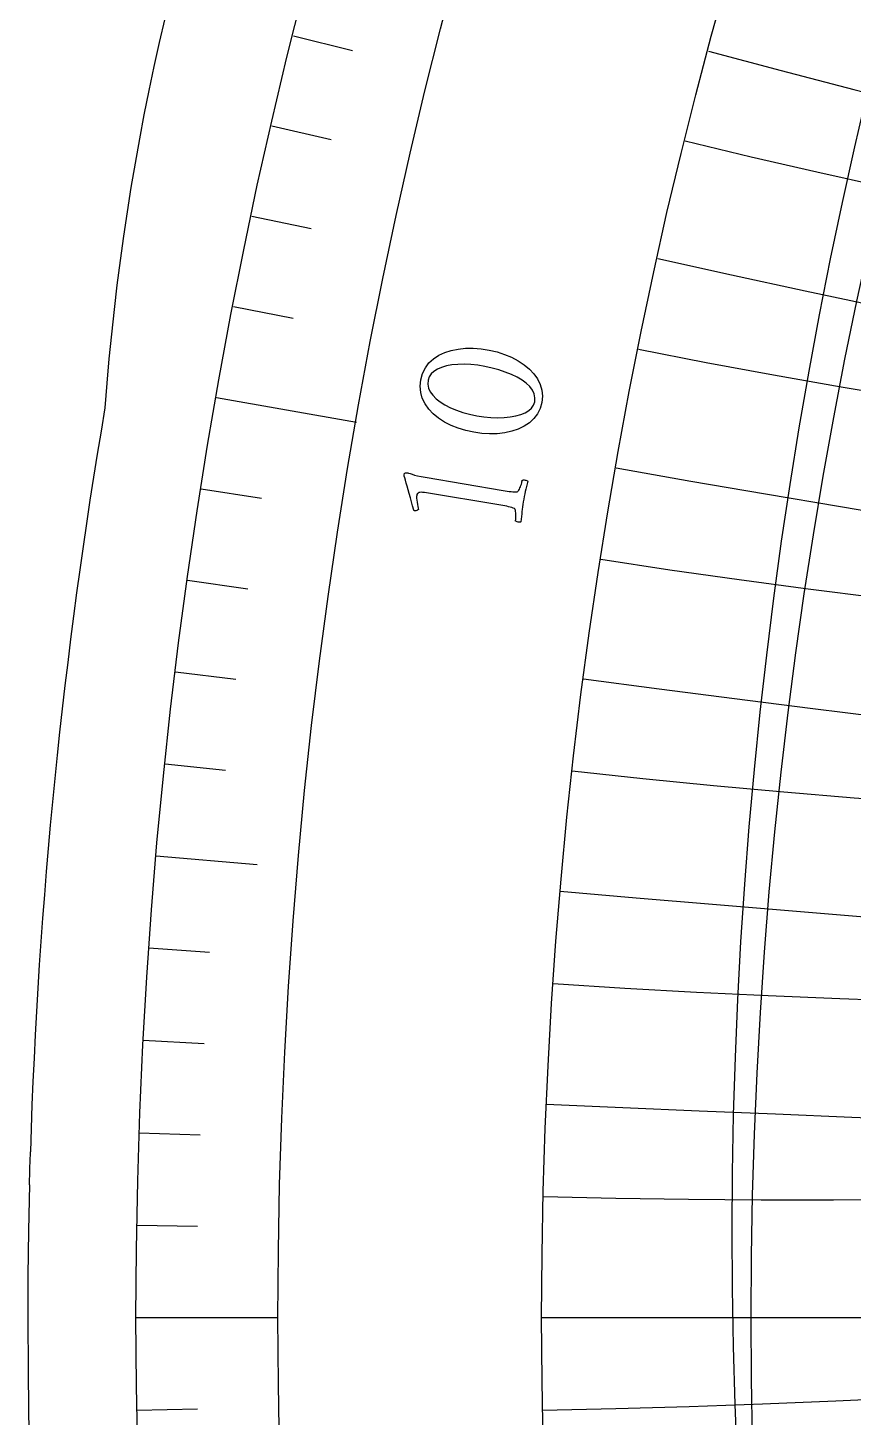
# Model space of a CAD drawing. Header units: millimetres. Extents: x -78 to 78, y -78 to 97.
# Drawn here: x -78 to -66.1, y -1.44 to 18.61 of the extents above; entities that cross this region are included whole.
import ezdxf

# ---------------------------------------------------------------- set-up
doc = ezdxf.new("R2010")
doc.units = ezdxf.units.MM
for name, color, linetype in [('CUT_OUTER', 1, 'Continuous'), ('ENGRAVE', 7, 'Continuous'), ('ENGRAVE_FINE', 8, 'Continuous'), ('TEXT', 5, 'Continuous')]:
    doc.layers.add(name, color=color, linetype=linetype)

msp = doc.modelspace()

# ---------------------------------------------------------------- linework, layer by layer
at = {"layer": 'CUT_OUTER'}
msp.add_lwpolyline([(-77.9765, 1.9142), (-77.9706, 2.1291), (-77.9724, 2.1606), (-77.9724, 2.1699), (-77.9673, 2.2485), (-77.9633, 2.3926)], dxfattribs=at)
for centre, radius, start, end in [((-41.6613, 10.5872), 35.3176, 157.41728, 175.8816), ((-0.0739, 0.0048), 77.926, 170.308112, 178.244025), ((-0.0002, -0.0002), 77.9998, 178.593623, 0.21968)]:
    msp.add_arc(centre, radius, start, end, dxfattribs=at)
at = {"layer": 'ENGRAVE'}
for points in [[(-75.2787, 13.2737), (-73.2623, 12.9181)], [(-76.1491, 6.6622), (-74.6922, 6.5347)], [(-76.44, 0), (-74.3925, 0)], [(-70.59, 0), (70.59, 0)], [(-70.59, 0), (70.59, 0)], [(-70.59, 0), (70.59, 0)]]:
    msp.add_lwpolyline(points, dxfattribs=at)
for radius in [76.44, 76.44, 74.3925, 70.59, 70.59, 70.59]:
    msp.add_circle((0, 0), radius, dxfattribs=at)
for centre, radius, start, end in [((0, 206.3914), 193.9444, 250, 290), ((0, 406.5116), 400.3358, 260, 280)]:
    msp.add_arc(centre, radius, start, end, dxfattribs=at)
at = {"layer": 'ENGRAVE_FINE'}
for points in [[(-74.1694, 18.4925), (-73.318, 18.2802)], [(-74.4808, 17.1953), (-73.6258, 16.9979)], [(-74.7696, 15.8928), (-73.9113, 15.7103)], [(-75.0356, 14.5854), (-74.1742, 14.418)], [(-75.4989, 11.9579), (-74.6322, 11.8206)], [(-75.6961, 10.6384), (-74.8271, 10.5163)], [(-75.8702, 9.3157), (-74.9993, 9.2088)], [(-76.0213, 7.9902), (-75.1486, 7.8984)], [(-76.2538, 5.3322), (-75.3784, 5.271)], [(-76.3352, 4.0006), (-75.4589, 3.9546)], [(-76.3934, 2.6677), (-75.5165, 2.6371)], [(-76.4284, 1.3341), (-75.551, 1.3187)], [(-76.4284, -1.3341), (-75.551, -1.3187)]]:
    msp.add_lwpolyline(points, dxfattribs=at)
for centre, radius, start, end in [((3.082, 0), 70.6573, 92.499999, 267.500001), ((2.8246, 1.2331), 70.6573, 116.083333, 291.083334), ((-43.9365, 100.6464), 84.1259, 253.583333, 333.583333), ((-46.3923, 106.2719), 91.9947, 256.083333, 331.083333), ((-49.2381, 112.791), 100.813, 258.583333, 328.583333), ((-52.5625, 120.4063), 110.8041, 261.083333, 326.083333), ((-56.4836, 129.3885), 122.2655, 263.583333, 323.583333), ((-61.1628, 140.1071), 135.6021, 266.083333, 321.083333), ((-66.8258, 153.0797), 151.3807, 268.583333, 318.583333), ((-73.7994, 169.0543), 170.4193, 271.083333, 316.083333), ((-82.5736, 189.1534), 193.9444, 273.583333, 313.583333), ((-93.9184, 215.1414), 223.8829, 276.083333, 311.083333), ((-109.118, 249.9594), 263.4455, 278.583333, 308.583333), ((-130.4836, 298.9021), 318.4109, 281.083333, 306.083333), ((-162.6382, 372.5594), 400.3358, 283.583333, 303.583333), ((-216.369, 495.642), 536.1843, 286.083333, 301.083333), ((-324.0386, 742.2834), 806.8474, 288.5833333, 298.5833333), ((0, 234.7477), 223.8829, 252.5, 287.5), ((0, 272.7388), 263.4455, 255, 285), ((0, 326.1418), 318.4109, 257.5, 282.5), ((0, 540.811), 536.1843, 262.5, 277.5), ((0, 809.9294), 806.8474, 265, 275), ((0, 1618.3171), 1616.7768, 267.5, 272.5)]:
    msp.add_arc(centre, radius, start, end, dxfattribs=at)
at = {"layer": 'TEXT'}
for points in [[(-72.3307, 13.5281), (-72.3058, 13.6201), (-72.2672, 13.7016), (-72.2152, 13.7727), (-72.1496, 13.8333), (-72.0731, 13.8836), (-71.9883, 13.9238), (-71.8952, 13.954), (-71.7938, 13.974), (-71.6867, 13.9842), (-71.5767, 13.9849), (-71.4636, 13.9761), (-71.3476, 13.9578), (-71.2332, 13.931), (-71.1252, 13.8964), (-71.0236, 13.8541), (-70.9283, 13.8041), (-70.8417, 13.7474), (-70.7662, 13.685), (-70.7019, 13.6167), (-70.6487, 13.5427), (-70.6092, 13.4638), (-70.586, 13.3807), (-70.579, 13.2936), (-70.5884, 13.2022), (-70.6123, 13.1159), (-70.65, 13.0386), (-70.7015, 12.9702), (-70.7669, 12.9106), (-70.8434, 12.8601), (-70.9282, 12.8191), (-71.0212, 12.7874), (-71.1226, 12.7652), (-71.2296, 12.7525), (-71.3398, 12.7493), (-71.453, 12.7558), (-71.5694, 12.772), (-71.6842, 12.797), (-71.7927, 12.8299), (-71.895, 12.8708), (-71.991, 12.9196), (-72.0782, 12.9757), (-72.154, 13.0381), (-72.2184, 13.1069), (-72.2714, 13.1822), (-72.3106, 13.2626), (-72.3335, 13.3471), (-72.3403, 13.4356), (-72.3307, 13.5281)], [(-72.2284, 13.5235), (-72.2323, 13.4666), (-72.2224, 13.4114), (-72.1988, 13.3578), (-72.1613, 13.3059), (-72.1121, 13.2565), (-72.0532, 13.2102), (-71.9846, 13.1671), (-71.9062, 13.1271), (-71.82, 13.0912), (-71.7279, 13.0599), (-71.63, 13.0335), (-71.5262, 13.0117), (-71.4225, 12.9957), (-71.3221, 12.9861), (-71.2251, 12.9827), (-71.1313, 12.9857), (-71.0433, 12.9945), (-70.9634, 13.0089), (-70.8916, 13.0289), (-70.8279, 13.0543), (-70.7746, 13.0852), (-70.7339, 13.1214), (-70.7057, 13.1629), (-70.6902, 13.2098), (-70.6861, 13.2691), (-70.6964, 13.3257), (-70.7211, 13.3798), (-70.7603, 13.4313), (-70.8117, 13.4799), (-70.8729, 13.5253), (-70.9441, 13.5674), (-71.0253, 13.6063), (-71.1138, 13.6415), (-71.207, 13.6724), (-71.305, 13.699), (-71.4078, 13.7214), (-71.5122, 13.7387), (-71.6122, 13.7495), (-71.708, 13.7538), (-71.7994, 13.7517), (-71.8847, 13.7434), (-71.9622, 13.7291), (-72.0319, 13.709), (-72.0937, 13.6829), (-72.1455, 13.6512), (-72.1852, 13.614), (-72.2129, 13.5714), (-72.2284, 13.5235)], [(-71.1808, 11.7208), (-72.2791, 11.9016), (-72.3062, 11.9053), (-72.329, 11.9066), (-72.3475, 11.9056), (-72.3618, 11.9022), (-72.3728, 11.8963), (-72.3813, 11.8877), (-72.3875, 11.8763), (-72.3912, 11.8622), (-72.3928, 11.8443), (-72.3925, 11.8218), (-72.3902, 11.7947), (-72.386, 11.7629), (-72.381, 11.7308), (-72.3762, 11.7027), (-72.3716, 11.6786), (-72.3672, 11.6586), (-72.3793, 11.6491), (-72.3918, 11.643), (-72.405, 11.6403), (-72.4186, 11.6408), (-72.4188, 11.6409), (-72.4193, 11.6409), (-72.4202, 11.6411), (-72.4214, 11.6413), (-72.4264, 11.6424), (-72.4302, 11.6441), (-72.4329, 11.6464), (-72.4344, 11.6491), (-72.4505, 11.7094), (-72.4667, 11.7691), (-72.4832, 11.8284), (-72.4999, 11.8872), (-72.516, 11.9433), (-72.5305, 11.9945), (-72.5434, 12.0408), (-72.5549, 12.0821), (-72.5642, 12.1162), (-72.5707, 12.141), (-72.5746, 12.1564), (-72.5757, 12.1625), (-72.5748, 12.1682), (-72.5726, 12.1745), (-72.5686, 12.1795), (-72.5626, 12.183), (-72.5548, 12.1852), (-72.5463, 12.1865), (-72.5386, 12.1876), (-72.5317, 12.1884), (-72.5255, 12.189), (-72.5214, 12.1876), (-72.509, 12.1833), (-72.4883, 12.1762), (-72.4594, 12.1662), (-72.4226, 12.155), (-72.3784, 12.144), (-72.3269, 12.1332), (-72.2681, 12.1226), (-71.1453, 11.9342), (-71.1152, 11.9293), (-71.0862, 11.9247), (-71.0581, 11.9204), (-71.0311, 11.9165), (-71.0057, 11.9136), (-70.9825, 11.9122), (-70.9616, 11.9125), (-70.9429, 11.9145), (-70.9353, 11.918), (-70.9274, 11.9254), (-70.9193, 11.9366), (-70.9109, 11.9517), (-70.9027, 11.969), (-70.8953, 11.9871), (-70.8886, 12.0057), (-70.8827, 12.0251), (-70.8778, 12.0433), (-70.8738, 12.0587), (-70.8709, 12.0712), (-70.869, 12.0809), (-70.8617, 12.0835), (-70.8526, 12.0849), (-70.8415, 12.085), (-70.8284, 12.084), (-70.8156, 12.0817), (-70.8051, 12.0782), (-70.797, 12.0736), (-70.7912, 12.0677), (-70.8008, 12.0276), (-70.8098, 11.9893), (-70.8185, 11.9526), (-70.8266, 11.9176), (-70.8343, 11.8828), (-70.8417, 11.8464), (-70.8489, 11.8086), (-70.8557, 11.7693), (-70.8617, 11.7315), (-70.8669, 11.6953), (-70.8712, 11.6608), (-70.8747, 11.6278), (-70.878, 11.5945), (-70.8814, 11.5588), (-70.885, 11.5206), (-70.8889, 11.4799), (-70.8962, 11.4762), (-70.9054, 11.4745), (-70.9165, 11.4746), (-70.9294, 11.4766), (-70.9421, 11.4798), (-70.9525, 11.4835), (-70.9607, 11.4878), (-70.9667, 11.4925), (-70.9654, 11.5023), (-70.9642, 11.5152), (-70.9629, 11.531), (-70.9617, 11.5499), (-70.961, 11.5701), (-70.9613, 11.5899), (-70.9625, 11.6093), (-70.9646, 11.6284), (-70.9677, 11.6452), (-70.9719, 11.658), (-70.9771, 11.6666), (-70.9833, 11.6712), (-71.0004, 11.6792), (-71.02, 11.6865), (-71.0423, 11.6932), (-71.0672, 11.6992), (-71.0939, 11.7049), (-71.1218, 11.7103), (-71.1507, 11.7156), (-71.1808, 11.7208)]]:
    msp.add_lwpolyline(points, close=True, dxfattribs=at)

doc.saveas('drawing.dxf')
